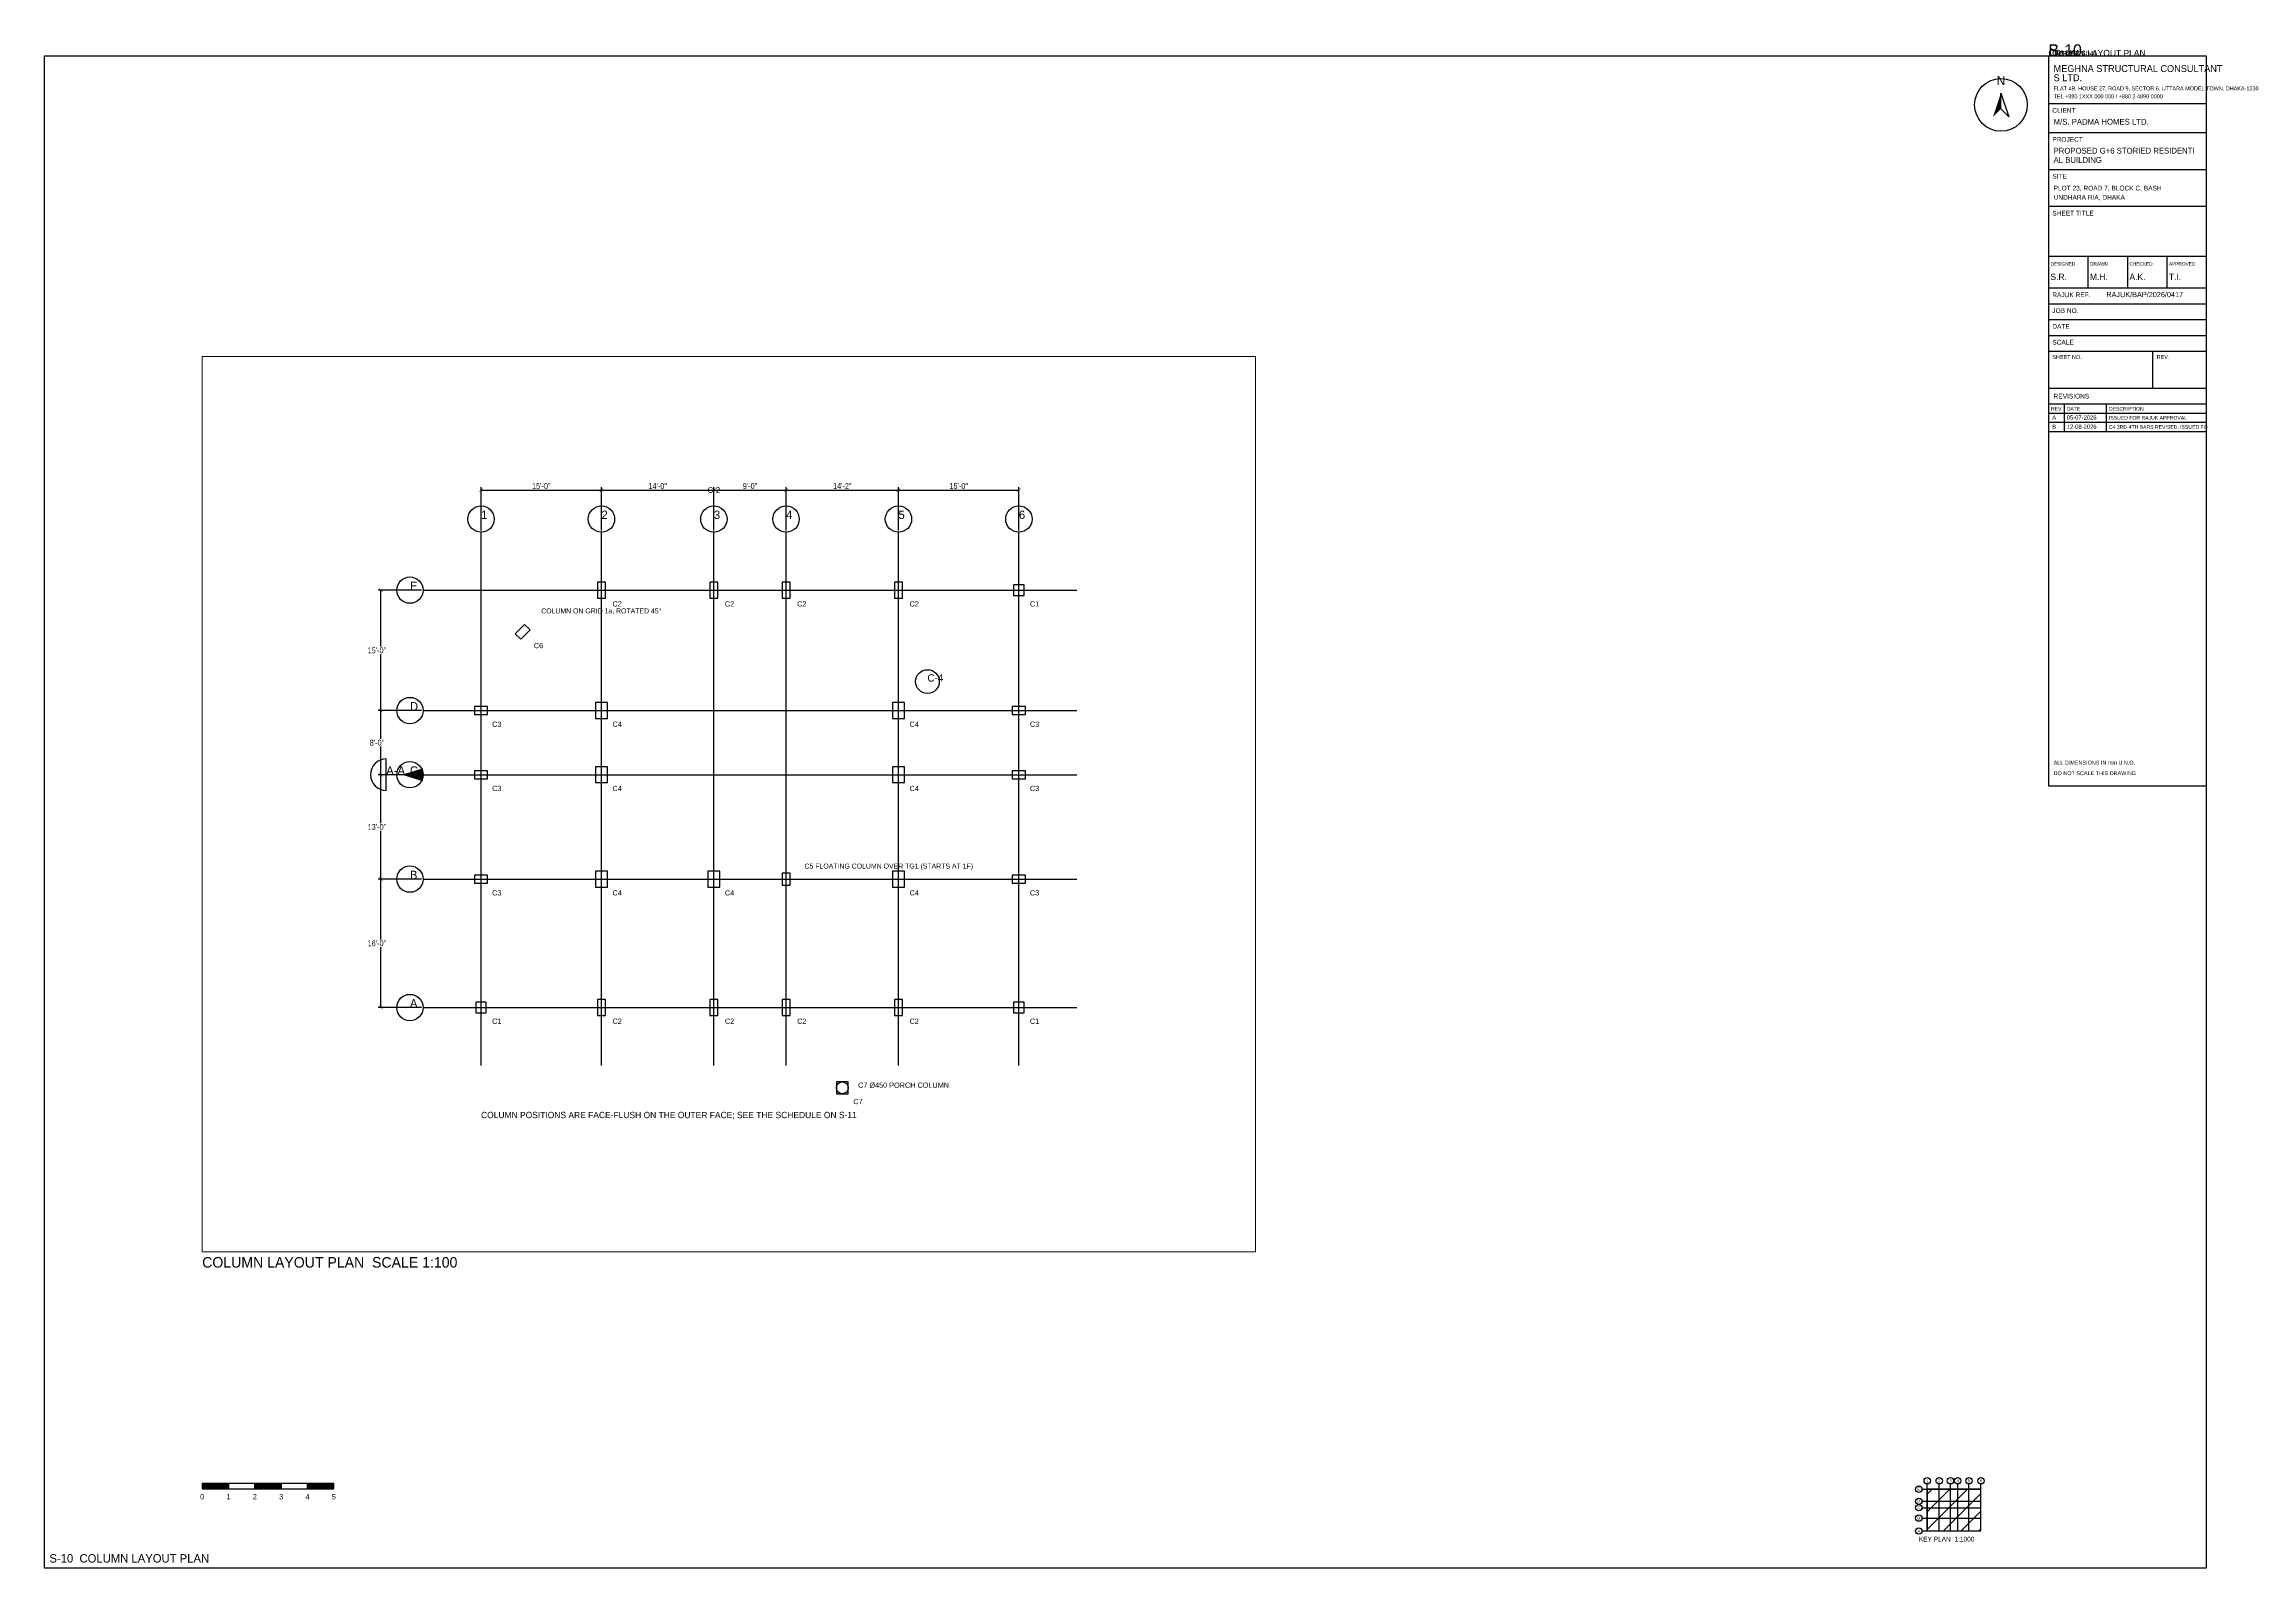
# Paper-space layout 'S-10 COLUMN LAYOUT PLAN' of a CAD drawing. Extents: x 10 to 848, y 10 to 589.
# The model-space entities are those that its viewports show. They can reach past a viewport. Long polylines and large blocks are cut down to what shows.
import ezdxf
from ezdxf.enums import TextEntityAlignment as Align

# ---------------------------------------------------------------- set-up
doc = ezdxf.new("R2010")
doc.units = 0
doc.linetypes.add('DASHED', pattern=[1.524, 1.27, -0.254])
for name, color, linetype in [('Arrow', 7, 'Continuous'), ('Column', 1, 'Continuous'), ('Grid', 8, 'Continuous'), ('Grid Circle', 8, 'Continuous'), ('Grid text', 7, 'Continuous'), ('Hatch', 9, 'Continuous'), ('Inches Dimension', 6, 'Continuous'), ('Sheet', 7, 'Continuous'), ('Text-1', 7, 'Continuous'), ('Text-2', 7, 'Continuous'), ('TITLE', 7, 'Continuous')]:
    doc.layers.add(name, color=color, linetype=linetype)
doc.styles.add('OpenSansCondensed-Light', font='OpenSansCondensed-Light.ttf')
doc.dimstyles.new('EZDXF', dxfattribs={"dimtxt": 0.25, "dimasz": 0.175, "dimexe": 0.375, "dimexo": 0.125, "dimgap": 0.1, "dimtad": 1, "dimlfac": 100, "dimzin": 12, "dimdsep": 46, "dimtxsty": 'OpenSansCondensed-Light', "dimblk": 'ARCHTICK', "dimcen": 2.5, "dimazin": 3, "dimtfac": 0.5, "dimtmove": 2, "dimatfit": 3})

# ---------------------------------------------------------------- blocks, each defined once
blk = doc.blocks.new('TITLE_BLOCK')
at = {"layer": 'TITLE'}
for p, q in [((0, -18), (60, -18)), ((0, -29), (60, -29)), ((0, -43), (60, -43)), ((0, -57), (60, -57)), ((0, -76), (60, -76)), ((0, -76), (0, -88)), ((15, -76), (15, -88)), ((30, -76), (30, -88)), ((45, -76), (45, -88)), ((0, -88), (60, -88)), ((0, -94), (60, -94)), ((0, -100), (60, -100)), ((0, -106), (60, -106)), ((0, -112), (60, -112)), ((39.6, -112), (39.6, -126)), ((0, -126), (60, -126)), ((0, -132), (60, -132)), ((0, -132), (60, -132)), ((6, -132), (6, -142.5)), ((22, -132), (22, -142.5)), ((0, -135.5), (60, -135.5)), ((0, -139), (60, -139)), ((0, -142.5), (60, -142.5))]:
    blk.add_line(p, q, dxfattribs=at)
blk.add_lwpolyline([(0, -277), (60, -277), (60, 0), (0, 0)], close=True, dxfattribs=at)
at = {"layer": 'Text-1'}
for tag, height in [('JOBNO', 2), ('SCALE', 2), ('SHEETTITLE', 2.4), ('SHEETTITLE2', 2.4), ('DATE', 2), ('SHEETNO', 4.5), ('REV', 4.5)]:
    blk.add_attdef(tag, (0, 0), '', height=height, dxfattribs=at)
at = {"layer": 'TITLE'}
for s, height, p in [('S LTD.', 2.6, (2, -9.5)), ('MEGHNA STRUCTURAL CONSULTANT', 2.6, (2, -6)), ('TEL +880 1XXX 000 000 / +880 2 4890 0000', 1.5, (2, -16)), ('FLAT 4B, HOUSE 27, ROAD 9, SECTOR 6, UTTARA MODEL TOWN, DHAKA-1230', 1.5, (2, -13)), ('CLIENT', 1.8, (1.5, -21.5)), ('M/S. PADMA HOMES LTD.', 2.2, (2, -26)), ('PROJECT', 1.8, (1.5, -32.5)), ('AL BUILDING', 2.2, (2, -40.5)), ('PROPOSED G+6 STORIED RESIDENTI', 2.2, (2, -37)), ('SITE', 1.8, (1.5, -46.5)), ('PLOT 23, ROAD 7, BLOCK C, BASH', 1.8, (2, -51)), ('SHEET TITLE', 1.8, (1.5, -60.5)), ('UNDHARA R/A, DHAKA', 1.8, (2, -54.5)), ('DESIGNED', 1.3, (0.8, -79.5)), ('S.R.', 2.4, (0.8, -85)), ('DRAWN', 1.3, (15.8, -79.5)), ('M.H.', 2.4, (15.8, -85)), ('A.K.', 2.4, (30.8, -85)), ('CHECKED', 1.3, (30.8, -79.5)), ('APPROVED', 1.3, (45.8, -79.5)), ('T.I.', 2.4, (45.8, -85)), ('RAJUK REF.', 1.8, (1.5, -91.5)), ('RAJUK/BAP/2026/0417', 2, (22, -91.5)), ('JOB NO.', 1.8, (1.5, -97.5)), ('SCALE', 1.8, (1.5, -109.5)), ('DATE', 1.8, (1.5, -103.5)), ('SHEET NO.', 1.5, (1.5, -115)), ('REV.', 1.5, (41.1, -115)), ('REV', 1.4, (1, -134.6)), ('REVISIONS', 1.8, (2, -130)), ('DATE', 1.4, (7, -134.6)), ('DESCRIPTION', 1.4, (23, -134.6)), ('ALL DIMENSIONS IN mm U.N.O.', 1.5, (2, -269)), ('DO NOT SCALE THIS DRAWING', 1.5, (2, -273))]:
    blk.add_text(s, height=height, dxfattribs=at).set_placement(p)
blk = doc.blocks.new('NORTH_ARROW')
at = {"layer": 'Arrow'}
blk.add_lwpolyline([(0, 0), (3, -9), (0, -6)], close=True, dxfattribs=at)
blk.add_circle((0, -4.5), 10, dxfattribs=at)
blk.add_solid([(0, 0), (-3, -9), (0, -6)], dxfattribs=at)
at = {"layer": 'Text-1'}
blk.add_text('N', height=3.5, dxfattribs=at).set_placement((0, 3), align=Align.CENTER)
blk = doc.blocks.new('KEY_PLAN')
at = {"layer": 'Grid'}
for p, q in [((0, 0), (0, 17.8496)), ((4.572, 0), (4.572, 17.8496)), ((8.8392, 0), (8.8392, 17.8496)), ((11.5824, 0), (11.5824, 17.8496)), ((15.8496, 0), (15.8496, 17.8496)), ((20.4216, 0), (20.4216, 17.8496)), ((-2, 15.8496), (20.4216, 15.8496)), ((-2, 11.2776), (20.4216, 11.2776)), ((-2, 8.8392), (20.4216, 8.8392)), ((-2, 4.8768), (20.4216, 4.8768)), ((-2, 0), (20.4216, 0))]:
    blk.add_line(p, q, dxfattribs=at)
at = {"layer": 'Grid Circle'}
for centre in [(-3.2, 15.8496), (0, 19.0496), (4.572, 19.0496), (8.8392, 19.0496), (11.5824, 19.0496), (15.8496, 19.0496), (20.4216, 19.0496), (-3.2, 11.2776), (-3.2, 8.8392), (-3.2, 4.8768), (-3.2, 0)]:
    blk.add_circle(centre, 1.2, dxfattribs=at)
at = {"layer": 'Sheet'}
blk.add_lwpolyline([(0, 0), (20.4216, 0), (20.4216, 15.8496), (0, 15.8496)], close=True, dxfattribs=at)
at = {"layer": 'Grid text'}
for s, p in [('1', (0, 19.0496)), ('2', (4.572, 19.0496)), ('3', (8.8392, 19.0496)), ('4', (11.5824, 19.0496)), ('5', (15.8496, 19.0496)), ('6', (20.4216, 19.0496)), ('C', (-3.2, 8.8392)), ('D', (-3.2, 11.2776)), ('E', (-3.2, 15.8496)), ('A', (-3.2, 0)), ('B', (-3.2, 4.8768))]:
    blk.add_text(s, height=1.1, dxfattribs=at).set_placement(p, align=Align.MIDDLE_CENTER)
at = {"layer": 'Sheet'}
blk.add_text('KEY PLAN  1:1000', height=1.8, dxfattribs=at).set_placement((-3.2, -4))
blk = doc.blocks.new('SCALE_BAR')
at = {"layer": 'Sheet'}
h = blk.add_hatch(color=7, dxfattribs=at)
h.dxf.hatch_style = 1
h.paths.add_polyline_path([(0, 0), (10, 0), (10, 2), (0, 2)])
h = blk.add_hatch(color=7, dxfattribs=at)
h.dxf.hatch_style = 1
h.paths.add_polyline_path([(20, 0), (30, 0), (30, 2), (20, 2)])
h = blk.add_hatch(color=7, dxfattribs=at)
h.dxf.hatch_style = 1
h.paths.add_polyline_path([(40, 0), (50, 0), (50, 2), (40, 2)])
for points in [[(0, 0), (10, 0), (10, 2), (0, 2)], [(10, 0), (20, 0), (20, 2), (10, 2)], [(20, 0), (30, 0), (30, 2), (20, 2)], [(30, 0), (40, 0), (40, 2), (30, 2)], [(40, 0), (50, 0), (50, 2), (40, 2)]]:
    blk.add_lwpolyline(points, close=True, dxfattribs=at)
for s, p in [('0', (0, -4)), ('1', (10, -4)), ('2', (20, -4)), ('3', (30, -4)), ('4', (40, -4)), ('5', (50, -4))]:
    blk.add_text(s, height=2, dxfattribs=at).set_placement(p, align=Align.CENTER)
at = {"layer": 'Text-1'}
blk.add_attdef('UNIT', (0, 0), '', height=2, dxfattribs=at)
blk = doc.blocks.new('GRID_BUBBLE')
at = {"layer": 'Grid Circle'}
blk.add_circle((0, 0), 500, dxfattribs=at)
at = {"layer": 'Text-1'}
blk.add_attdef('GRID', (0, 0), '', height=320, dxfattribs=at)
blk = doc.blocks.new('_ARCHTICK')
at = {"color": 0, "linetype": 'BYBLOCK', "const_width": 0.15}
blk.add_lwpolyline([(-0.5, -0.5), (0.5, 0.5)], dxfattribs=at)
blk = doc.blocks.new('COL_TAG')
at = {"layer": 'Grid Circle'}
blk.add_circle((0, 0), 450, dxfattribs=at)
at = {"layer": 'Text-1'}
blk.add_attdef('MARK', (0, 0), '', height=280, dxfattribs=at)
blk = doc.blocks.new('SECTION_MARK')
at = {"layer": 'Arrow'}
blk.add_solid([(600, 0), (1400, 250), (1400, -250)], dxfattribs=at)
at = {"layer": 'Text-1'}
blk.add_line((0, -600), (0, 600), dxfattribs=at)
blk.add_arc((0, 0), 600, 90, 270, dxfattribs=at)
blk.add_attdef('SEC', (0, 0), '', height=320, dxfattribs=at)

msp = doc.modelspace()

# ---------------------------------------------------------------- linework, layer by layer
at = {"layer": 'Column'}
for points in [[(1204422, -384450.4), (1204722, -384450.4), (1204722, -383850.4), (1204422, -383850.4)], [(1208689.2, -384450.4), (1208989.2, -384450.4), (1208989.2, -383850.4), (1208689.2, -383850.4)], [(1211432.4, -384450.4), (1211732.4, -384450.4), (1211732.4, -383850.4), (1211432.4, -383850.4)], [(1215699.6, -384450.4), (1215999.6, -384450.4), (1215999.6, -383850.4), (1215699.6, -383850.4)], [(1220221.6, -384350.4), (1220621.6, -384350.4), (1220621.6, -383950.4), (1220221.6, -383950.4)], [(1201513, -386017), (1201866.6, -385663.4), (1201654.4, -385451.3), (1201300.9, -385804.8)], [(1199750, -388872.4), (1200250, -388872.4), (1200250, -388572.4), (1199750, -388572.4)], [(1204347, -389022.4), (1204797, -389022.4), (1204797, -388422.4), (1204347, -388422.4)], [(1215624.6, -389022.4), (1216074.6, -389022.4), (1216074.6, -388422.4), (1215624.6, -388422.4)], [(1215624.6, -389022.4), (1216074.6, -389022.4), (1216074.6, -388422.4), (1215624.6, -388422.4)], [(1220171.6, -388872.4), (1220671.6, -388872.4), (1220671.6, -388572.4), (1220171.6, -388572.4)], [(1199750, -391310.8), (1200250, -391310.8), (1200250, -391010.8), (1199750, -391010.8)], [(1204347, -391460.8), (1204797, -391460.8), (1204797, -390860.8), (1204347, -390860.8)], [(1215624.6, -391460.8), (1216074.6, -391460.8), (1216074.6, -390860.8), (1215624.6, -390860.8)], [(1220171.6, -391310.8), (1220671.6, -391310.8), (1220671.6, -391010.8), (1220171.6, -391010.8)], [(1204347, -395423.2), (1204797, -395423.2), (1204797, -394823.2), (1204347, -394823.2)], [(1208614.2, -395423.2), (1209064.2, -395423.2), (1209064.2, -394823.2), (1208614.2, -394823.2)], [(1215624.6, -395423.2), (1216074.6, -395423.2), (1216074.6, -394823.2), (1215624.6, -394823.2)], [(1199750, -395273.2), (1200250, -395273.2), (1200250, -394973.2), (1199750, -394973.2)], [(1220171.6, -395273.2), (1220671.6, -395273.2), (1220671.6, -394973.2), (1220171.6, -394973.2)], [(1199800, -400200), (1200200, -400200), (1200200, -399800), (1199800, -399800)], [(1204422, -400300), (1204722, -400300), (1204722, -399700), (1204422, -399700)], [(1208689.2, -400300), (1208989.2, -400300), (1208989.2, -399700), (1208689.2, -399700)], [(1211432.4, -400300), (1211732.4, -400300), (1211732.4, -399700), (1211432.4, -399700)], [(1215699.6, -400300), (1215999.6, -400300), (1215999.6, -399700), (1215699.6, -399700)], [(1220221.6, -400200), (1220621.6, -400200), (1220621.6, -399800), (1220221.6, -399800)], [(1213491, -403273), (1213941, -403273), (1213941, -402823), (1213491, -402823)]]:
    msp.add_lwpolyline(points, close=True, dxfattribs=at)
at = {"layer": 'Column', "linetype": 'DASHED'}
msp.add_lwpolyline([(1211432.4, -395348.2), (1211732.4, -395348.2), (1211732.4, -394898.2), (1211432.4, -394898.2)], close=True, dxfattribs=at)
at = {"layer": 'Column'}
msp.add_circle((1213716, -403048), 225, dxfattribs=at)
at = {"layer": 'Grid'}
for p, q in [((1200000, -402200), (1200000, -381950.4)), ((1204572, -402200), (1204572, -381950.4)), ((1208839.2, -402200), (1208839.2, -381950.4)), ((1211582.4, -402200), (1211582.4, -381950.4)), ((1215849.6, -402200), (1215849.6, -381950.4)), ((1220421.6, -402200), (1220421.6, -381950.4)), ((1197800, -384150.4), (1222621.6, -384150.4)), ((1197800, -388722.4), (1222621.6, -388722.4)), ((1197800, -391160.8), (1222621.6, -391160.8)), ((1197800, -395123.2), (1222621.6, -395123.2)), ((1197800, -400000), (1222621.6, -400000))]:
    msp.add_line(p, q, dxfattribs=at)

# ---------------------------------------------------------------- block references
at = {"layer": 'Grid Circle'}
for p, values in [((1200000, -381450.4), {'GRID': '1'}), ((1204572, -381450.4), {'GRID': '2'}), ((1208839.2, -381450.4), {'GRID': '3'}), ((1211582.4, -381450.4), {'GRID': '4'}), ((1215849.6, -381450.4), {'GRID': '5'}), ((1220421.6, -381450.4), {'GRID': '6'}), ((1197300, -384150.4), {'GRID': 'E'}), ((1197300, -388722.4), {'GRID': 'D'}), ((1197300, -391160.8), {'GRID': 'C'}), ((1197300, -395123.2), {'GRID': 'B'}), ((1197300, -400000), {'GRID': 'A'})]:
    msp.add_blockref('GRID_BUBBLE', p, dxfattribs=at).add_auto_attribs(values)
at = {"layer": 'Grid text'}
msp.add_blockref('COL_TAG', (1216949.6, -387622.4), dxfattribs=at).add_auto_attribs({'MARK': 'C-4'})
at = {"layer": 'Text-1'}
msp.add_blockref('SECTION_MARK', (1196400, -391160.8), dxfattribs=at).add_auto_attribs({'SEC': 'A-A'})

# ---------------------------------------------------------------- texts
msp.add_text('C-2', height=220, dxfattribs=at).set_placement((1208839.2, -380350.4), align=Align.MIDDLE_CENTER)
for s, height, p in [('C2', 200, (1204992, -384770.4)), ('C2', 200, (1209259.2, -384770.4)), ('C2', 200, (1212002.4, -384770.4)), ('C2', 200, (1216269.6, -384770.4)), ('C1', 200, (1220841.6, -384770.4)), ('C6', 200, (1202003.7, -386354.1)), ('C3', 200, (1200420, -389342.4)), ('C4', 200, (1204992, -389342.4)), ('C4', 200, (1216269.6, -389342.4)), ('C3', 200, (1220841.6, -389342.4)), ('C3', 200, (1200420, -391780.8)), ('C4', 200, (1204992, -391780.8)), ('C4', 200, (1216269.6, -391780.8)), ('C3', 200, (1220841.6, -391780.8)), ('C3', 200, (1200420, -395743.2)), ('C4', 200, (1204992, -395743.2)), ('C4', 200, (1209259.2, -395743.2)), ('C4', 200, (1216269.6, -395743.2)), ('C3', 200, (1220841.6, -395743.2)), ('C1', 200, (1200420, -400620)), ('C2', 200, (1204992, -400620)), ('C2', 200, (1209259.2, -400620)), ('C2', 200, (1212002.4, -400620)), ('C2', 200, (1216269.6, -400620)), ('C1', 200, (1220841.6, -400620)), ('COLUMN POSITIONS ARE FACE-FLUSH ON THE OUTER FACE; SEE THE SCHEDULE ON S-11', 240, (1200000, -404200)), ('C7', 200, (1214136, -403668))]:
    msp.add_text(s, height=height, dxfattribs=at).set_placement(p)
at = {"layer": 'Text-2'}
for s, height, p in [('COLUMN ON GRID 1a, ROTATED 45%%D', 190, (1202283.7, -385034.1)), ('C5 FLOATING COLUMN OVER TG1 (STARTS AT 1F)', 190, (1212282.4, -394723.2)), ('C7 %%C450 PORCH COLUMN', 200, (1214316, -403048))]:
    msp.add_text(s, height=height, dxfattribs=at).set_placement(p)

# ---------------------------------------------------------------- dimensions: what is measured, and where the dimension line sits
at = {"layer": 'Inches Dimension'}
for base, p1, p2, text in [((1200000, -380350.4), (1200000, -381950.4), (1204572, -381950.4), '15\'-0"'), ((1204572, -380350.4), (1204572, -381950.4), (1208839.2, -381950.4), '14\'-0"'), ((1208839.2, -380350.4), (1208839.2, -381950.4), (1211582.4, -381950.4), '9\'-0"'), ((1211582.4, -380350.4), (1211582.4, -381950.4), (1215849.6, -381950.4), '14\'-2"'), ((1215849.6, -380350.4), (1215849.6, -381950.4), (1220421.6, -381950.4), '15\'-0"')]:
    msp.add_linear_dim(base=base, p1=p1, p2=p2, text=text, dimstyle='EZDXF', override={"dimtxt": 220, "dimasz": 132, "dimexe": 110, "dimexo": 66, "dimgap": 44, "dimtad": 1, "dimtih": 1, "dimtoh": 1, "dimdec": 0, "dimlfac": 1}, dxfattribs=at).render()
for base, p1, p2, text in [((1196200, -388722.4), (1197800, -388722.4), (1197800, -384150.4), '15\'-0"'), ((1196200, -391160.8), (1197800, -391160.8), (1197800, -388722.4), '8\'-0"'), ((1196200, -395123.2), (1197800, -395123.2), (1197800, -391160.8), '13\'-0"'), ((1196200, -400000), (1197800, -400000), (1197800, -395123.2), '16\'-0"')]:
    msp.add_linear_dim(base=base, p1=p1, p2=p2, angle=90, text=text, dimstyle='EZDXF', override={"dimtxt": 220, "dimasz": 132, "dimexe": 110, "dimexo": 66, "dimgap": 44, "dimtad": 1, "dimtih": 1, "dimtoh": 1, "dimdec": 0, "dimlfac": 1}, dxfattribs=at).render()

psp = doc.layouts.new('S-10 COLUMN LAYOUT PLAN')

# ---------------------------------------------------------------- hatches: boundary and pattern name
at = {"layer": 'Hatch'}
h = psp.add_hatch(dxfattribs=at)
h.set_pattern_fill('ANSI31', scale=1.5)
h.paths.add_polyline_path([(725, 24), (745.4216, 24), (745.4216, 39.8496), (725, 39.8496)])

# ---------------------------------------------------------------- linework, layer by layer
at = {"layer": 'Sheet'}
psp.add_lwpolyline([(10, 10), (831, 10), (831, 584), (10, 584)], close=True, dxfattribs=at)

# ---------------------------------------------------------------- block references
at = {"layer": 'Arrow'}
psp.add_blockref('NORTH_ARROW', (753, 570), dxfattribs=at)
at = {"layer": 'Sheet'}
psp.add_blockref('SCALE_BAR', (70, 40), dxfattribs=at).add_auto_attribs({'UNIT': 'm'})
psp.add_blockref('KEY_PLAN', (725, 24), dxfattribs=at)
at = {"layer": 'TITLE'}
psp.add_blockref('TITLE_BLOCK', (771, 584), dxfattribs=at).add_auto_attribs({'SHEETTITLE': 'COLUMN LAYOUT PLAN', 'JOBNO': 'MSC-2026-041', 'DATE': '12-08-2026', 'SCALE': '1:100', 'SHEETNO': 'S-10', 'REV': 'B'})

# ---------------------------------------------------------------- texts
at = {"layer": 'Sheet'}
for s, height, p in [('COLUMN LAYOUT PLAN  SCALE 1:100', 4, (70, 124)), ('S-10  COLUMN LAYOUT PLAN', 3.2, (12, 12))]:
    psp.add_text(s, height=height, dxfattribs=at).set_placement(p)
at = {"layer": 'TITLE'}
for s, height, p in [('A', 1.6, (772.5, 446)), ('05-07-2026', 1.6, (778, 446)), ('ISSUED FOR RAJUK APPROVAL', 1.4, (794, 446)), ('B', 1.6, (772.5, 442.5)), ('12-08-2026', 1.6, (778, 442.5)), ('C4 3RD-4TH BARS REVISED; ISSUED FO', 1.4, (794, 442.5))]:
    psp.add_text(s, height=height, dxfattribs=at).set_placement(p)

# ---------------------------------------------------------------- viewports
at = {"layer": 'VIEWPORTS'}
psp.add_viewport(center=(270, 300), size=(400, 340), view_center_point=(1209410.8, -392275.2), view_height=34000, dxfattribs=at)

doc.saveas('drawing.dxf')
